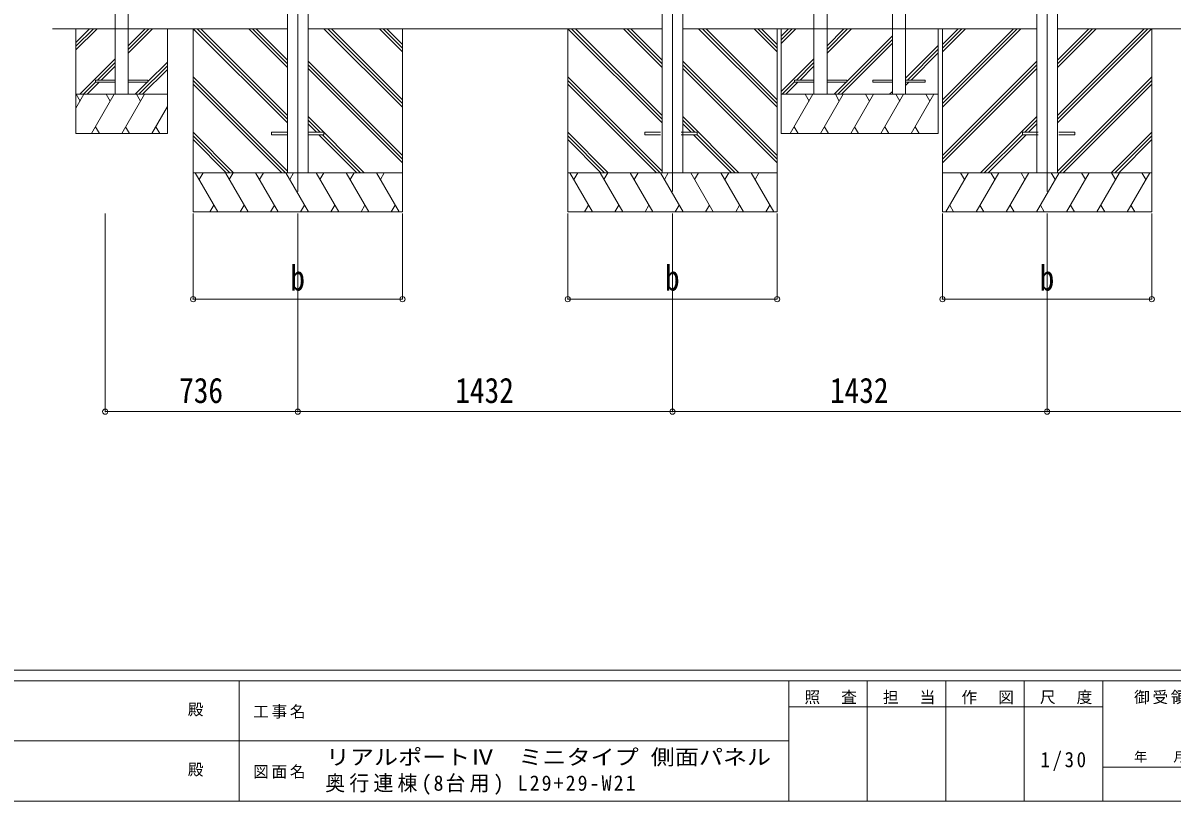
# Model space of a CAD drawing. Units: millimetres at full size. Extents: x -5590 to 5652, y -3902 to 3858.
# Drawn here: x -1095 to 3297, y -3902 to -927 of the extents above; entities that cross this region are included whole.
import ezdxf
from ezdxf.enums import TextEntityAlignment as Align

# ---------------------------------------------------------------- set-up
doc = ezdxf.new("R2010")
doc.units = ezdxf.units.MM
doc.header["$LTSCALE"] = 20
doc.header["$PDMODE"] = 32
doc.header["$PDSIZE"] = 20
for name, color, linetype, lineweight in [('0-0_0', 7, 'Continuous', 9), ('0-1_本体', 4, 'Continuous', 9), ('0-8_PARTS2', 2, 'Continuous', 9), ('0-A_寸法', 6, 'Continuous', 9), ('1-0_FRAME', 7, 'Continuous', 9), ('1-1_GLASS', 4, 'Continuous', 9), ('1-2_GLASS_SEAL', 4, 'Continuous', 9), ('F-0_240', 7, 'Continuous', 9)]:
    doc.layers.add(name, color=color, linetype=linetype, lineweight=lineweight)
doc.styles.add('ＭＳ ゴシック', font='')
doc.styles.get('ＭＳ ゴシック').set_extended_font_data('MS Gothic')

msp = doc.modelspace()

# ---------------------------------------------------------------- linework, layer by layer
at = {"layer": '0-0_0'}
for p, q in [((-84.15, -949.78), (-982.65, -949.78)), ((-444.75, -949.78), (-444.75, -1649.78)), ((-84.15, -1309.64), (-444.01, -949.78)), ((-84.15, -1295.5), (-429.87, -949.78)), ((-84.15, -1281.36), (-415.73, -949.78)), ((-84.15, -1097.51), (-231.88, -949.78)), ((-84.15, -1083.37), (-217.74, -949.78)), ((-84.15, -1069.23), (-203.6, -949.78)), ((1347.85, -949.78), (-5.15, -949.78)), ((355.25, -1249.56), (55.46, -949.78)), ((355.25, -1235.42), (69.6, -949.78)), ((355.25, -1221.28), (83.75, -949.78)), ((355.25, -1037.43), (267.59, -949.78)), ((355.25, -1023.29), (281.74, -949.78)), ((355.25, -1009.15), (295.88, -949.78)), ((355.25, -949.78), (355.25, -1649.78)), ((987.25, -949.78), (987.25, -1649.78)), ((1347.85, -1309.64), (987.99, -949.78)), ((1347.85, -1295.5), (1002.13, -949.78)), ((1347.85, -1281.36), (1016.27, -949.78)), ((1347.85, -1097.51), (1200.12, -949.78)), ((1347.85, -1083.37), (1214.26, -949.78)), ((1347.85, -1069.23), (1228.4, -949.78)), ((1426.85, -949.78), (1979.93, -949.78)), ((1787.25, -1249.56), (1487.46, -949.78)), ((1787.25, -1235.42), (1501.6, -949.78)), ((1787.25, -1221.28), (1515.75, -949.78)), ((1605.96, -949.78), (2517.03, -949.78)), ((1605.96, -949.78), (2517.03, -949.78)), ((2600.75, -949.78), (1689.67, -949.78)), ((2600.75, -949.78), (1689.67, -949.78)), ((1787.25, -1037.43), (1699.59, -949.78)), ((1787.25, -1023.29), (1713.74, -949.78)), ((1787.25, -1009.15), (1727.88, -949.78)), ((1787.25, -949.78), (1787.25, -1649.78)), ((2779.85, -949.78), (2226.78, -949.78)), ((2419.46, -949.78), (2419.46, -1649.78)), ((2419.46, -1221.28), (2690.96, -949.78)), ((2419.46, -1235.42), (2705.1, -949.78)), ((2419.46, -1249.56), (2719.24, -949.78)), ((2419.46, -1009.15), (2478.83, -949.78)), ((2419.46, -1023.29), (2492.97, -949.78)), ((2419.46, -1037.43), (2507.11, -949.78)), ((2858.85, -949.78), (4211.85, -949.78)), ((2858.85, -1309.64), (3218.72, -949.78)), ((2858.85, -1281.36), (3190.44, -949.78)), ((2858.85, -1295.5), (3204.58, -949.78)), ((2858.85, -1097.51), (3006.59, -949.78)), ((2858.85, -1083.37), (2992.45, -949.78)), ((2858.85, -1069.23), (2978.3, -949.78)), ((3219.46, -949.78), (3219.46, -1649.78)), ((355.25, -1433.41), (-5.15, -1073.02)), ((355.25, -1447.55), (-5.15, -1087.16)), ((1787.25, -1433.41), (1426.85, -1073.02)), ((1787.25, -1447.55), (1426.85, -1087.16)), ((2419.46, -1433.41), (2779.85, -1073.02)), ((2419.46, -1447.55), (2779.85, -1087.16)), ((-84.15, -1493.49), (-444.75, -1132.89)), ((355.25, -1461.69), (-5.15, -1101.3)), ((1347.85, -1493.49), (987.25, -1132.89)), ((1787.25, -1461.69), (1426.85, -1101.3)), ((2419.46, -1461.69), (2779.85, -1101.3)), ((2858.85, -1493.49), (3219.46, -1132.89)), ((-92, -1499.78), (-444.75, -1147.03)), ((-106.14, -1499.78), (-444.75, -1161.17)), ((1340, -1499.78), (987.25, -1147.03)), ((1325.86, -1499.78), (987.25, -1161.17)), ((2866.71, -1499.78), (3219.46, -1147.03)), ((2880.85, -1499.78), (3219.46, -1161.17)), ((209.48, -1499.78), (-5.15, -1285.15)), ((40.84, -1345.28), (-5.15, -1299.29)), ((26.7, -1345.28), (-5.15, -1313.43)), ((1641.48, -1499.78), (1426.85, -1285.15)), ((1472.84, -1345.28), (1426.85, -1299.29)), ((1458.7, -1345.28), (1426.85, -1313.43)), ((2565.22, -1499.78), (2779.85, -1285.15)), ((2733.86, -1345.28), (2779.85, -1299.29)), ((2748.01, -1345.28), (2779.85, -1313.43)), ((-289.99, -1499.78), (-444.75, -1345.02)), ((-304.13, -1499.78), (-444.75, -1359.16)), ((181.2, -1499.78), (35.7, -1354.28)), ((195.34, -1499.78), (49.84, -1354.28)), ((1142.01, -1499.78), (987.25, -1345.02)), ((1127.87, -1499.78), (987.25, -1359.16)), ((1613.2, -1499.78), (1467.7, -1354.28)), ((1627.34, -1499.78), (1481.84, -1354.28)), ((2579.36, -1499.78), (2724.86, -1354.28)), ((2593.5, -1499.78), (2739.01, -1354.28)), ((3064.7, -1499.78), (3219.46, -1345.02)), ((3078.84, -1499.78), (3219.46, -1359.16)), ((-318.28, -1499.78), (-444.75, -1373.3)), ((1113.72, -1499.78), (987.25, -1373.3)), ((3092.98, -1499.78), (3219.46, -1373.3)), ((-444.75, -1499.78), (355.25, -1499.78)), ((-350.28, -1649.78), (-436.88, -1499.78)), ((-406.88, -1499.78), (-421.88, -1525.76)), ((-234.81, -1649.78), (-321.41, -1499.78)), ((-291.41, -1499.78), (-306.41, -1525.76)), ((-119.34, -1649.78), (-205.94, -1499.78)), ((-190.94, -1525.76), (-175.94, -1499.78)), ((-3.87, -1649.78), (-90.47, -1499.78)), ((-75.47, -1525.76), (-60.47, -1499.78)), ((111.6, -1649.78), (25, -1499.78)), ((40, -1525.76), (55, -1499.78)), ((227.07, -1649.78), (140.47, -1499.78)), ((155.47, -1525.76), (170.48, -1499.78)), ((342.54, -1649.78), (255.94, -1499.78)), ((270.94, -1525.76), (285.95, -1499.78)), ((987.25, -1499.78), (1787.25, -1499.78)), ((1081.72, -1649.78), (995.12, -1499.78)), ((1025.12, -1499.78), (1010.12, -1525.76)), ((1197.19, -1649.78), (1110.59, -1499.78)), ((1140.59, -1499.78), (1125.59, -1525.76)), ((1312.66, -1649.78), (1226.06, -1499.78)), ((1241.06, -1525.76), (1256.06, -1499.78)), ((1428.13, -1649.78), (1341.53, -1499.78)), ((1356.53, -1525.76), (1371.53, -1499.78)), ((1543.6, -1649.78), (1457, -1499.78)), ((1472, -1525.76), (1487, -1499.78)), ((1659.07, -1649.78), (1572.47, -1499.78)), ((1587.47, -1525.76), (1602.48, -1499.78)), ((1774.54, -1649.78), (1687.94, -1499.78)), ((1702.94, -1525.76), (1717.95, -1499.78)), ((3219.46, -1499.78), (2419.46, -1499.78)), ((2432.16, -1649.78), (2518.76, -1499.78)), ((2503.76, -1525.76), (2488.76, -1499.78)), ((2547.63, -1649.78), (2634.23, -1499.78)), ((2619.23, -1525.76), (2604.23, -1499.78)), ((2663.1, -1649.78), (2749.7, -1499.78)), ((2734.7, -1525.76), (2719.7, -1499.78)), ((2778.57, -1649.78), (2865.17, -1499.78)), ((2850.17, -1525.76), (2835.17, -1499.78)), ((2894.04, -1649.78), (2980.64, -1499.78)), ((2965.64, -1525.76), (2950.64, -1499.78)), ((3009.51, -1649.78), (3096.11, -1499.78)), ((3066.11, -1499.78), (3081.11, -1525.76)), ((3124.98, -1649.78), (3211.58, -1499.78)), ((3181.58, -1499.78), (3196.58, -1525.76)), ((-365.27, -1623.8), (-380.27, -1649.78)), ((-249.8, -1623.8), (-264.8, -1649.78)), ((-134.33, -1623.8), (-149.33, -1649.78)), ((-18.86, -1623.8), (-33.86, -1649.78)), ((96.61, -1623.8), (81.61, -1649.78)), ((212.08, -1623.8), (197.08, -1649.78)), ((327.55, -1623.8), (312.55, -1649.78)), ((1066.73, -1623.8), (1051.73, -1649.78)), ((1182.2, -1623.8), (1167.2, -1649.78)), ((1297.67, -1623.8), (1282.67, -1649.78)), ((1413.14, -1623.8), (1398.14, -1649.78)), ((1528.61, -1623.8), (1513.61, -1649.78)), ((1644.08, -1623.8), (1629.08, -1649.78)), ((1759.55, -1623.8), (1744.55, -1649.78)), ((2447.16, -1623.8), (2462.16, -1649.78)), ((2562.63, -1623.8), (2577.63, -1649.78)), ((2678.1, -1623.8), (2693.1, -1649.78)), ((2793.57, -1623.8), (2808.57, -1649.78)), ((2909.04, -1623.8), (2924.04, -1649.78)), ((3024.51, -1623.8), (3039.51, -1649.78)), ((3139.98, -1623.8), (3154.98, -1649.78)), ((355.25, -1649.78), (-444.75, -1649.78)), ((1787.25, -1649.78), (987.25, -1649.78)), ((2419.46, -1649.78), (3219.46, -1649.78))]:
    msp.add_line(p, q, dxfattribs=at)
at = {"layer": '0-1_本体'}
for p, q in [((-84.15, 962.68), (-84.15, -1499.78)), ((-5.15, 962.68), (-5.15, -1499.78)), ((1347.75, 962.68), (1347.75, -1499.78)), ((1426.75, 962.68), (1426.75, -1499.78)), ((2779.96, 962.68), (2779.96, -1499.78)), ((2858.96, 962.68), (2858.96, -1499.78)), ((-144.75, -1345.28), (-144.75, -1354.28)), ((-84.15, -1345.28), (-144.75, -1345.28)), ((-84.15, -1354.28), (-144.75, -1354.28)), ((55.25, -1345.28), (-5.15, -1345.28)), ((55.25, -1354.28), (-5.15, -1354.28)), ((55.25, -1345.28), (55.25, -1354.28)), ((1281.45, -1345.28), (1281.45, -1354.28)), ((1342.05, -1345.28), (1281.45, -1345.28)), ((1342.05, -1354.28), (1281.45, -1354.28)), ((1481.45, -1345.28), (1421.05, -1345.28)), ((1481.45, -1354.28), (1421.05, -1354.28)), ((1481.45, -1345.28), (1481.45, -1354.28)), ((2725.26, -1345.28), (2725.26, -1354.28)), ((2725.26, -1345.28), (2785.66, -1345.28)), ((2725.26, -1354.28), (2785.66, -1354.28)), ((2864.66, -1345.28), (2925.26, -1345.28)), ((2864.66, -1354.28), (2925.26, -1354.28)), ((2925.26, -1345.28), (2925.26, -1354.28))]:
    msp.add_line(p, q, dxfattribs=at)
at = {"layer": '0-8_PARTS2'}
for p, q in [((-44.65, 1392.39), (-44.65, -1571.07)), ((1387.35, 1392.39), (1387.35, -1571.07)), ((2819.35, 1392.39), (2819.35, -1571.07))]:
    msp.add_line(p, q, dxfattribs=at)
at = {"layer": '0-A_寸法'}
for p, q in [((-780.65, -2413.23), (-780.65, -1655.64)), ((-444.75, -1983.09), (-444.75, -1655.64)), ((-44.65, -2413.23), (-44.65, -1655.64)), ((355.25, -1983.09), (355.25, -1655.64)), ((987.35, -1983.09), (987.35, -1655.64)), ((1387.35, -2413.23), (1387.35, -1655.64)), ((1787.35, -1983.09), (1787.35, -1655.64)), ((2419.35, -1983.09), (2419.35, -1655.64)), ((2819.35, -2413.23), (2819.35, -1655.64)), ((3219.35, -1983.09), (3219.35, -1655.64)), ((-444.75, -1983.09), (355.25, -1983.09)), ((987.35, -1983.09), (1787.35, -1983.09)), ((3219.35, -1983.09), (2419.35, -1983.09)), ((-780.65, -2413.23), (-44.65, -2413.23)), ((-44.65, -2413.23), (1387.35, -2413.23)), ((2819.35, -2413.23), (1387.35, -2413.23)), ((4251.35, -2413.23), (2819.35, -2413.23))]:
    msp.add_line(p, q, dxfattribs=at)
for p in [(-444.75, -1983.09), (355.25, -1983.09), (987.35, -1983.09), (1787.35, -1983.09), (2419.35, -1983.09), (3219.35, -1983.09), (-780.65, -2413.23), (-44.65, -2413.23), (1387.35, -2413.23), (2819.35, -2413.23)]:
    msp.add_point(p, dxfattribs=at)
at = {"layer": '1-0_FRAME'}
for p, q in [((-892.65, -1002.22), (-840.3, -949.88)), ((-892.65, -1016.37), (-826.16, -949.88)), ((-892.65, -1030.51), (-812.02, -949.88)), ((-892.65, -949.88), (-892.65, -1349.88)), ((-692.65, -1042.64), (-599.88, -949.88)), ((-692.65, -1028.5), (-614.03, -949.88)), ((-692.65, -1014.36), (-628.17, -949.88)), ((-542.65, -1349.88), (-542.65, -949.88)), ((1803.35, -949.88), (1803.35, -1349.88)), ((1803.35, -977.23), (1830.7, -949.88)), ((1803.35, -991.37), (1844.84, -949.88)), ((1803.35, -1005.51), (1858.98, -949.88)), ((1978.35, -1042.64), (2071.12, -949.88)), ((1978.35, -1028.5), (2056.97, -949.88)), ((1978.35, -1014.36), (2042.83, -949.88)), ((2403.35, -1349.88), (2403.35, -949.88)), ((2019.1, -1199.88), (2228.35, -990.63)), ((2033.25, -1199.88), (2228.35, -1004.77)), ((2053.35, -1151.49), (2228.35, -976.49)), ((2278.35, -1138.62), (2403.35, -1013.62)), ((2285.24, -1145.88), (2403.35, -1027.77)), ((2299.38, -1145.88), (2403.35, -1041.91)), ((-878.17, -1199.88), (-742.65, -1064.36)), ((-810.03, -1145.88), (-742.65, -1078.5)), ((-795.89, -1145.88), (-742.65, -1092.64)), ((-651.9, -1199.88), (-542.65, -1090.63)), ((-617.65, -1151.49), (-542.65, -1076.49)), ((1803.35, -1189.36), (1928.35, -1064.36)), ((1860.97, -1145.88), (1928.35, -1078.5)), ((1875.11, -1145.88), (1928.35, -1092.64)), ((-637.75, -1199.88), (-542.65, -1104.77)), ((-864.03, -1199.88), (-817.65, -1153.5)), ((-849.89, -1199.88), (-803.89, -1153.88)), ((-666.04, -1199.88), (-620.04, -1153.88)), ((1806.97, -1199.88), (1852.97, -1153.88)), ((1821.11, -1199.88), (1867.11, -1153.88)), ((2004.96, -1199.88), (2050.96, -1153.88)), ((2278.35, -1166.91), (2291.38, -1153.88)), ((-892.65, -1252.99), (-861.98, -1199.88)), ((-892.65, -1199.88), (-542.65, -1199.88)), ((-876.98, -1225.86), (-891.99, -1199.88)), ((-833.11, -1349.87), (-746.51, -1199.88)), ((-761.51, -1225.86), (-776.52, -1199.88)), ((-717.64, -1349.88), (-631.04, -1199.88)), ((-646.04, -1225.86), (-661.04, -1199.88)), ((1803.35, -1199.88), (2403.35, -1199.88)), ((1837.89, -1349.88), (1924.49, -1199.88)), ((1909.49, -1225.86), (1894.48, -1199.88)), ((1953.36, -1349.88), (2039.96, -1199.88)), ((2024.96, -1225.86), (2009.96, -1199.88)), ((2068.83, -1349.88), (2155.43, -1199.88)), ((2140.43, -1225.86), (2125.43, -1199.88)), ((2184.29, -1349.88), (2270.9, -1199.88)), ((2217.1, -1199.88), (2228.35, -1188.62)), ((2255.9, -1225.86), (2240.9, -1199.88)), ((2299.76, -1349.88), (2386.37, -1199.88)), ((2371.37, -1225.86), (2356.37, -1199.88)), ((-602.17, -1349.88), (-542.65, -1246.77)), ((-892.65, -1349.88), (-542.65, -1349.88)), ((-818.12, -1323.9), (-803.12, -1349.87)), ((-702.65, -1323.89), (-687.65, -1349.88)), ((-587.18, -1323.9), (-572.18, -1349.88)), ((1803.35, -1349.88), (2403.35, -1349.88)), ((1852.88, -1323.9), (1867.88, -1349.88)), ((1968.35, -1323.9), (1983.35, -1349.88)), ((2083.82, -1323.9), (2098.82, -1349.88)), ((2199.29, -1323.9), (2214.29, -1349.88)), ((2314.76, -1323.9), (2329.76, -1349.88))]:
    msp.add_line(p, q, dxfattribs=at)
at = {"layer": '1-1_GLASS'}
for p, q in [((-742.65, 930.33), (-742.65, -1199.88)), ((-692.65, 930.33), (-692.65, -1199.88)), ((1928.35, 930.33), (1928.35, -1199.88)), ((1978.35, 930.33), (1978.35, -1199.88)), ((2228.35, 930.33), (2228.35, -1199.88)), ((2278.35, 930.33), (2278.35, -1199.88))]:
    msp.add_line(p, q, dxfattribs=at)
at = {"layer": '1-2_GLASS_SEAL'}
for p, q in [((-742.65, -1145.88), (-817.65, -1145.88)), ((-692.65, -1153.88), (-617.65, -1153.88)), ((1928.35, -1145.88), (1853.35, -1145.88)), ((1978.35, -1153.88), (2053.35, -1153.88)), ((2228.35, -1153.88), (2153.35, -1153.88)), ((2278.35, -1145.88), (2353.35, -1145.88))]:
    msp.add_line(p, q, dxfattribs=at)
for points in [[(-817.65, -1145.88), (-817.65, -1153.88), (-742.65, -1153.88)], [(-617.65, -1153.88), (-617.65, -1145.88), (-692.65, -1145.88)], [(1853.35, -1145.88), (1853.35, -1153.88), (1928.35, -1153.88)], [(2053.35, -1153.88), (2053.35, -1145.88), (1978.35, -1145.88)], [(2153.35, -1153.88), (2153.35, -1145.88), (2228.35, -1145.88)], [(2353.35, -1145.88), (2353.35, -1153.88), (2278.35, -1153.88)]]:
    msp.add_lwpolyline(points, dxfattribs=at)
at = {"layer": 'F-0_240', "color": 5}
for p, q in [((-5590.3, -3401.77), (5369.7, -3401.77)), ((-5590.3, -3441.77), (3591.86, -3441.77)), ((-268.14, -3441.77), (-268.14, -3901.77)), ((1831.86, -3441.77), (1831.86, -3901.77)), ((2131.86, -3441.77), (2131.86, -3901.77)), ((2431.86, -3441.77), (2431.86, -3901.77)), ((2731.86, -3441.77), (2731.86, -3901.77)), ((3031.86, -3441.77), (3031.86, -3901.77)), ((1831.86, -3541.77), (3031.86, -3541.77)), ((-2268.14, -3671.77), (1831.86, -3671.77)), ((3031.86, -3771.77), (3591.86, -3771.77)), ((-5590.3, -3901.77), (5369.7, -3901.77))]:
    msp.add_line(p, q, dxfattribs=at)

# ---------------------------------------------------------------- texts
at = {"layer": '0-A_寸法', "color": 7, "style": 'ＭＳ ゴシック', "width": 0.85}
for s, p in [('b', (-73.15, -1979.09)), ('b', (1358.85, -1979.09)), ('b', (2790.85, -1979.09)), ('736', (-498.15, -2409.23)), ('1432', (557.35, -2409.23)), ('1432', (1989.35, -2409.23))]:
    msp.add_text(s, height=96.77, dxfattribs=at).set_placement(p, align=Align.BOTTOM_LEFT)
at = {"layer": 'F-0_240', "style": 'ＭＳ ゴシック'}
for s, height, p in [('殿', 43.99, (-465.28, -3586.77)), ('年\u3000\u3000月\u3000\u3000日', 36.66, (3151.86, -3761.77)), ('殿', 43.99, (-465.28, -3816.77))]:
    msp.add_text(s, height=height, dxfattribs=at).set_placement(p, align=Align.BOTTOM_LEFT)
at = {"layer": 'F-0_240', "style": 'ＭＳ ゴシック', "width": 1.15}
msp.add_text('リアルポートⅣ\u3000ミニタイプ 側面パネル', height=58.65, dxfattribs=at).set_placement((62.48, -3780.7), align=Align.BOTTOM_LEFT)
at = {"layer": 'F-0_240', "attachment_point": 7, "style": 'ＭＳ ゴシック'}
for s, insert, char_height in [('\\T1.17;照\u3000査', (1891.86, -3531.77), 43.99), ('\\T1.17;担\u3000当', (2191.86, -3531.77), 43.99), ('\\T1.17;作\u3000図', (2491.86, -3531.77), 43.99), ('\\T1.17;尺\u3000度', (2791.86, -3531.77), 43.99), ('\\T1.17;御受領印', (3151.86, -3531.77), 43.99), ('\\T1.17;工事名', (-215.4, -3586.77), 43.99), ('\\T1.28;\\W0.9;1/30', (2794.36, -3786.77), 58.65), ('\\T1.17;図面名', (-215.4, -3816.77), 43.99), ('\\T1.21;\\W0.95;奥行連棟(8台用)\\~L29+29-W21\\~', (60.44, -3878.03), 58.65)]:
    msp.add_mtext(s, dxfattribs=dict(at, insert=insert, char_height=char_height))

doc.saveas('drawing.dxf')
